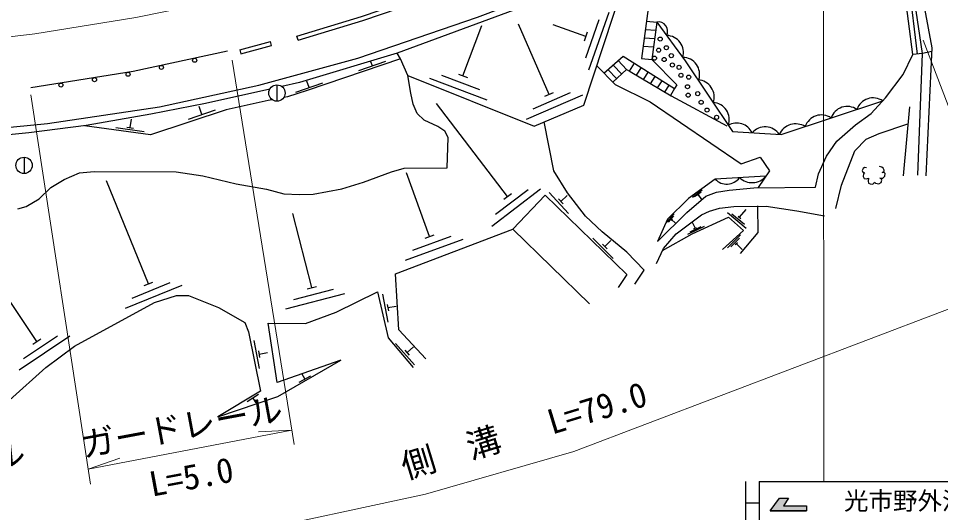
# Model space of a CAD drawing. Units: millimetres, scale not verified. Extents: x 40000 to 680000, y 20000 to 380000.
# Drawn here: x 428793 to 496538, y 237827 to 274116 of the extents above; entities that cross this region are included whole.
import ezdxf
from ezdxf.enums import TextEntityAlignment as Align

# ---------------------------------------------------------------- set-up
doc = ezdxf.new("R2010")
doc.units = ezdxf.units.MM
doc.header["$LTSCALE"] = 1000
doc.linetypes.add('CHAIN', pattern=[18.5, 12, -1.5, 3.5, -1.5])
for name, color, linetype, lineweight in [('M-BGD', 7, 'Continuous', 25), ('M-BMK', 2, 'CHAIN', 13), ('M-STR-HTXT', 7, 'Continuous', 13), ('M-STR-STRC', 7, 'Continuous', 25)]:
    doc.layers.add(name, color=color, linetype=linetype, lineweight=lineweight)
doc.styles.add('ＭＳ ゴシック', font='')
doc.styles.get('ＭＳ ゴシック').set_extended_font_data('MS Gothic')

msp = doc.modelspace()

# ---------------------------------------------------------------- hatches: boundary and pattern name
at = {"layer": 'M-STR-STRC'}
msp.add_hatch(color=256, dxfattribs=at).paths.add_polyline_path([(486691, 237958), (486691, 238319), (485007, 238318), (485377, 238894), (484696, 238894), (484027, 237957)])

# ---------------------------------------------------------------- linework, layer by layer
at = {"layer": 'M-BGD'}
for p, q in [((470705, 270340), (472193, 274587)), ((467776, 268541), (465533, 273705)), ((470472, 271217), (471464, 274048)), ((474940, 273912), (475691, 273852)), ((475691, 273852), (475323, 271104)), ((461449, 269895), (462841, 273593)), ((470486, 272801), (468080, 273644)), ((470371, 272471), (470602, 273131)), ((474858, 273302), (475612, 273261)), ((445047, 271802), (447308, 272426)), ((447388, 272137), (447308, 272426)), ((449341, 272530), (449254, 272817)), ((474777, 272692), (475530, 272651)), ((445047, 271802), (445127, 271513)), ((445127, 271513), (447388, 272137)), ((474695, 272082), (475448, 272041)), ((472851, 271019), (473477, 270367)), ((474572, 271164), (475323, 271104)), ((453808, 270283), (455792, 270969)), ((454800, 270626), (454692, 270938)), ((472099, 270362), (472754, 269676)), ((472476, 270691), (473115, 270021)), ((473691, 270246), (474057, 270825)), ((474207, 269940), (474564, 270505)), ((458984, 269733), (463195, 268148)), ((459865, 269946), (462673, 268889)), ((461121, 270019), (461776, 269772)), ((474723, 269633), (475072, 270184)), ((475239, 269326), (475579, 269863)), ((447787, 269237), (447787, 268037)), ((449161, 268697), (451146, 269384)), ((450154, 269040), (449992, 269507)), ((475754, 269018), (476086, 269542)), ((476270, 268711), (476593, 269222)), ((466119, 266709), (470247, 268502)), ((466604, 267475), (469355, 268671)), ((467455, 268401), (468097, 268680)), ((442269, 267050), (442065, 267641)), ((464733, 261049), (459518, 267869)), ((494255, 267635), (493780, 262551)), ((441277, 266707), (443262, 267393)), ((436999, 266101), (437088, 266723)), ((435941, 266118), (438019, 265821)), ((436756, 266136), (437241, 266066)), ((429206, 263927), (429206, 262727)), ((438349, 254623), (435259, 262202)), ((458996, 258093), (457293, 262788)), ((463566, 258872), (467140, 261606)), ((463852, 259733), (466235, 261555)), ((479027, 261514), (478305, 260976)), ((464455, 260837), (465011, 261262)), ((467788, 261327), (469210, 259782)), ((468472, 260862), (468804, 260502)), ((468638, 260682), (469100, 261107)), ((478951, 261364), (478470, 261006)), ((478811, 261167), (478699, 261083)), ((478755, 261125), (478979, 260824)), ((450350, 254345), (448941, 259796)), ((476967, 259774), (476368, 259102)), ((476923, 259612), (476524, 259164)), ((480882, 259853), (482268, 258705)), ((481208, 259777), (482133, 259011)), ((481658, 259599), (481874, 259420)), ((481766, 259510), (482245, 260087)), ((430137, 250401), (424267, 259166)), ((476826, 259390), (476733, 259286)), ((476779, 259338), (477059, 259088)), ((477983, 258276), (479204, 258851)), ((478148, 258453), (478963, 258836)), ((478517, 258726), (478325, 259133)), ((457760, 257102), (460580, 258125)), ((458667, 257973), (459325, 258212)), ((465108, 258630), (470735, 253155)), ((478422, 258681), (478612, 258771)), ((481853, 258216), (480884, 257276)), ((457229, 256366), (461459, 257901)), ((470995, 257975), (472477, 256486)), ((471697, 257537), (472043, 257190)), ((471870, 257364), (472315, 257807)), ((481775, 257973), (481129, 257347)), ((481611, 257647), (481460, 257501)), ((481536, 257574), (481953, 257143)), ((438025, 254491), (438673, 254755)), ((436651, 252829), (440818, 254528)), ((437153, 253584), (439931, 254717)), ((449026, 253475), (451930, 254226)), ((450011, 254257), (450689, 254432)), ((448427, 252794), (452784, 253920)), ((455541, 253872), (455939, 251810)), ((455879, 253118), (455972, 252637)), ((455925, 252877), (456542, 252996)), ((428835, 248301), (432574, 250805)), ((429174, 249142), (431667, 250812)), ((429846, 250206), (430427, 250596)), ((446083, 250457), (446481, 248395)), ((456503, 250236), (457899, 248668)), ((457342, 249577), (457811, 249995)), ((446421, 249702), (446514, 249221)), ((446468, 249462), (447084, 249581)), ((457179, 249760), (457505, 249394)), ((449839, 247639), (449645, 247984)), ((449412, 247399), (450266, 247880)), ((446434, 246489), (445603, 245969)), ((446019, 246229), (446229, 245893))]:
    msp.add_line(p, q, dxfattribs=at)
for points in [[(449254, 272817), (454007, 274252), (462075, 277018), (487838, 286939)], [(449341, 272530), (454099, 273967), (462178, 276736), (487946, 286659)], [(410676, 265665), (418374, 265568), (424405, 265767), (430933, 266390), (439154, 267632), (446458, 269207), (453737, 271207), (462529, 274213), (471959, 277788), (490647, 284836)], [(490776, 284543), (465197, 274725), (456613, 271566), (449446, 269421), (448133, 269127)], [(494865, 262601), (495220, 271551), (494178, 278505), (491170, 284703)], [(495491, 262551), (495913, 271964), (494658, 278802), (491673, 284962)], [(475734, 257737), (477892, 259857), (479289, 261058), (480077, 261353), (481002, 261510), (482813, 261687), (487341, 261727), (487583, 262693), (488154, 263991), (488922, 265113), (490280, 266313), (491441, 267139), (492504, 268280), (493803, 269992), (494493, 271457), (493855, 276379), (491738, 281291)], [(494856, 271504), (494221, 276608), (492096, 281460)], [(457395, 269925), (466680, 266216), (470328, 267755), (473231, 276539)], [(473952, 276708), (475066, 274858), (474572, 271164)], [(475691, 273852), (477779, 271012), (481263, 265801), (484828, 265590), (492295, 268055)], [(444153, 271716), (437217, 270228), (429695, 269018)], [(495901, 271700), (495220, 271551), (494493, 271457)], [(428744, 260122), (429352, 260315), (430318, 260856), (431182, 261691), (432148, 262276), (433276, 262773), (434345, 262876), (440384, 262861), (442331, 262569), (444796, 261967), (447007, 261571), (448281, 261235), (449452, 261176), (450448, 261206), (452542, 261601), (454146, 262086), (456196, 262862), (457133, 263125), (460296, 263140), (460373, 265363), (460125, 265849), (459616, 266181), (458612, 266645), (458089, 267124), (457793, 267832), (457609, 268639), (457395, 269925), (456862, 271153), (456613, 271566)], [(456862, 271153), (450013, 268816), (448553, 268363), (448291, 268313)], [(471800, 270101), (473230, 271349), (476983, 268975)], [(475323, 271104), (477152, 269250), (476983, 268975), (476689, 268462)], [(471277, 270626), (472638, 269261), (475216, 267992), (481878, 263443), (483284, 263931), (483968, 262936), (483147, 261706)], [(472462, 269437), (473477, 270367), (473744, 270216), (476743, 268429), (480833, 266234)], [(447265, 268933), (442529, 267874), (438510, 267089), (433763, 266245), (429548, 265709), (424091, 265173), (415575, 265021), (411349, 265034)], [(447440, 268147), (447128, 268087), (444056, 267414), (438502, 265565), (433645, 266230)], [(474077, 254611), (474764, 255622), (473500, 256958), (471670, 258442), (470443, 259604), (469120, 261299), (468134, 262921), (467418, 266527)], [(488851, 260170), (489257, 261881), (490231, 264381), (491068, 265240), (492017, 265669), (494138, 266376)], [(491093, 263137), (490959, 263157), (490857, 263092), (490778, 262940), (490823, 262816), (490915, 262774), (490976, 262774), (490884, 262695), (490857, 262497), (490914, 262369), (491105, 262335), (491246, 262382), (491208, 262174), (491237, 262010), (491373, 261959), (491559, 261956), (491671, 262035), (491692, 262101), (491759, 262030), (492006, 261973), (492164, 262073), (492230, 262249), (492168, 262350), (492089, 262388), (492288, 262378), (492454, 262524), (492469, 262730), (492384, 262792), (492252, 262799), (492398, 262872), (492403, 262963), (492330, 263123), (492233, 263195), (492049, 263239)], [(483701, 262536), (479980, 262318), (478030, 260884), (476466, 259385), (475734, 257737)], [(458711, 249106), (456748, 251256), (456503, 255349), (465108, 258630), (467496, 261144), (473501, 255313), (472857, 254366)], [(475663, 256120), (476173, 257229), (477123, 258308), (478979, 259689), (479562, 259969), (480296, 260185), (481354, 260293), (483729, 260336), (485974, 259991), (488018, 259612)], [(481832, 256841), (483144, 258388), (483123, 260350)], [(476104, 257080), (478294, 258308), (480955, 259516), (482063, 258539), (480521, 257138)], [(428129, 246090), (430809, 248490), (432911, 250053), (438783, 253252), (440397, 253773), (441295, 253769), (443495, 252893), (445434, 251788), (445689, 251103), (446587, 246750), (443454, 244868), (447859, 246353), (452471, 249011), (447790, 247389), (447151, 251741), (449881, 251711), (452143, 252535), (455179, 254031), (455962, 250658), (457793, 248483)]]:
    msp.add_lwpolyline(points, dxfattribs=at)
for centre, radius in [((475942, 272600), 150), ((475821, 271789), 150), ((476392, 271964), 150), ((441740, 271045), 150), ((475521, 271201), 150), ((476230, 271098), 150), ((476759, 271381), 150), ((439296, 270521), 150), ((476837, 270696), 150), ((477330, 270528), 150), ((434379, 269620), 150), ((436848, 270017), 150), ((477465, 269946), 150), ((478038, 269807), 150), ((431911, 269223), 150), ((447787, 268637), 600), ((477948, 269102), 150), ((477996, 268480), 150), ((478702, 268589), 150), ((478953, 267963), 150), ((479383, 267388), 150), ((480085, 266855), 150), ((429206, 263327), 600)]:
    msp.add_circle(centre, radius, dxfattribs=at)
for centre, radius, start, end in [((475795, 273167), 694, 333.99781, 98.66872), ((476407, 271612), 1250, 343.20317, 89.46337), ((477592, 270001), 1250, 343.20317, 89.46337), ((478658, 268348), 1250, 340.62595, 86.88616), ((491580, 267030), 1250, 55.1427, 161.40291), ((479769, 266685), 1250, 340.62595, 86.88616), ((489681, 266403), 1250, 55.1427, 161.40291), ((487782, 265776), 1250, 55.1427, 161.40291), ((481568, 265194), 1242, 24.8366, 119.93353), ((485897, 265052), 1323, 58.0192, 155.62999), ((483649, 264908), 1250, 33.48533, 139.74554), ((480830, 263096), 1152, 222.43774, 324.26344), ((482680, 263378), 1323, 226.2046, 320.49657)]:
    msp.add_arc(centre, radius, start, end, dxfattribs=at)
at = {"layer": 'M-BMK'}
msp.add_lwpolyline([(372597, 279010), (380343, 276757), (385441, 275382), (388796, 274644), (394522, 273415), (400340, 272656), (406663, 272066), (411849, 271813), (418605, 271895), (424008, 272292), (429989, 272994), (437407, 274184), (443347, 275382), (448790, 276733), (454509, 278466), (461284, 280750), (465797, 282444), (469357, 283810), (499077, 295244), (524659, 305026), (550138, 315002), (554309, 316839), (559542, 319390), (561927, 320673)], dxfattribs=at)
at = {"layer": 'M-STR-HTXT'}
for p, q in [((487929, 286216), (487971, 240113)), ((502543, 253414), (495263, 272522)), ((444504, 271056), (449053, 242827)), ((429704, 268497), (434090, 239902)), ((433918, 241025), (448885, 243869)), ((448885, 243869), (446433, 243751)), ((433918, 241025), (436242, 241815)), ((433918, 241025), (436242, 241815))]:
    msp.add_line(p, q, dxfattribs=at)
msp.add_lwpolyline([(408909, 234578), (415961, 234192), (425052, 234256), (435174, 234933), (444823, 236193), (458688, 239171), (469584, 242322), (502069, 254657)], dxfattribs=at)
at = {"layer": 'M-STR-STRC'}
for p, q in [((482203, 240113), (482203, 233969)), ((483203, 240113), (483203, 235363)), ((483203, 240113), (510703, 240113)), ((482203, 238530), (483203, 238530)), ((484027, 237957), (484696, 238894)), ((484696, 238894), (485377, 238894)), ((485377, 238894), (485007, 238318)), ((484027, 237957), (486691, 237958)), ((485007, 238318), (486691, 238319)), ((486691, 238319), (486691, 237958))]:
    msp.add_line(p, q, dxfattribs=at)
msp.add_lwpolyline([(486691, 238319), (486691, 237958), (484027, 237957), (484696, 238894), (485377, 238894), (485007, 238318)], close=True, dxfattribs=at)

# ---------------------------------------------------------------- texts
at = {"layer": 'M-STR-HTXT', "style": 'ＭＳ ゴシック'}
for s, rotation, p in [('側  溝   L=79.0', 16.969, (466357, 242470)), ('ガードレール', 10.521, (441052, 242699)), ('ガードレール', 5.466, (421954, 240110)), ('L=5.0', 10.521, (441758, 239017))]:
    msp.add_text(s, height=1833, rotation=rotation, dxfattribs=at).set_placement(p, align=Align.BOTTOM_CENTER)
at = {"layer": 'M-STR-STRC', "style": 'ＭＳ ゴシック'}
msp.add_text('光市野外活動センター', height=1320, dxfattribs=at).set_placement((489446, 237628), align=Align.BOTTOM_LEFT)

doc.saveas('drawing.dxf')
